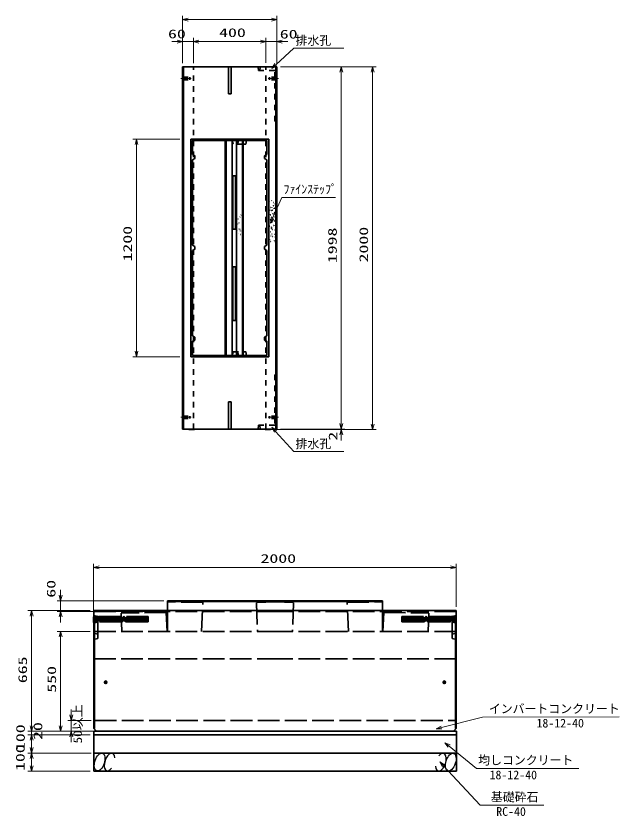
# Model space of a CAD drawing. Units: millimetres on the paper. Extents: x 15 to 1219, y 10 to 859.
# Drawn here: x 311.7 to 478, y 454.3 to 674.8 of the extents above; entities that cross this region are included whole.
import ezdxf
from ezdxf.enums import TextEntityAlignment as Align

# ---------------------------------------------------------------- set-up
doc = ezdxf.new("R2010")
doc.units = ezdxf.units.MM
for name, pattern in [('DASHED', [7.5, 6, -1.5]), ('USER1', [3, 1.5, -1.5]), ('USER2', [18.5, 12, -1.5, 3.5, -1.5])]:
    doc.linetypes.add(name, pattern=pattern)
for name, color, linetype, lineweight in [('D-BMK（構造物基準線）', 2, 'USER2', 18), ('D-STR-DIM（寸法）', 7, 'Continuous', 13), ('D-STR-HTXT(均しCON-旗)', 7, 'Continuous', 13), ('D-STR-HTXT(基礎砕石-旗)', 7, 'Continuous', 13), ('D-STR-HTXT（WS-旗）', 7, 'Continuous', 13), ('D-STR-HTXT（旗上げ）', 7, 'Continuous', 13), ('D-STR-STRF(グリ)', 7, 'Continuous', 25), ('D-STR（構造物）', 1, 'Continuous', 35)]:
    doc.layers.add(name, color=color, linetype=linetype, lineweight=lineweight)
doc.styles.add('ＭＳ ゴシック', font='')
doc.styles.get('ＭＳ ゴシック').set_extended_font_data('MS Gothic')

# ---------------------------------------------------------------- blocks, each defined once
blk = doc.blocks.new('_Open30')
at = {"color": 7, "linetype": 'Continuous', "lineweight": 13}
for p, q in [((-1, 0.2679), (0, 0)), ((0, 0), (-1, -0.2679)), ((0, 0), (-1, 0))]:
    blk.add_line(p, q, dxfattribs=at)

msp = doc.modelspace()

# ---------------------------------------------------------------- linework, layer by layer
at = {"layer": 'D-BMK（構造物基準線）'}
for p, q in [((357.169, 657.554), (360.018, 657.554)), ((381.244, 657.554), (384.093, 657.554)), ((357.169, 564.154), (360.018, 564.154)), ((384.093, 564.154), (381.244, 564.154))]:
    msp.add_line(p, q, dxfattribs=at)
at = {"layer": 'D-STR-DIM（寸法）'}
for p, q in [((357.631, 661.804), (357.631, 674.781)), ((359.131, 673.781), (382.131, 673.781)), ((383.631, 668.761), (383.631, 674.781)), ((357.631, 661.804), (357.631, 668.73)), ((360.631, 661.804), (360.631, 668.73)), ((360.631, 661.855), (360.631, 668.73)), ((380.631, 661.834), (380.631, 668.73)), ((380.631, 661.834), (380.631, 668.73)), ((383.631, 661.804), (383.631, 668.73)), ((356.131, 667.73), (354.631, 667.73)), ((357.631, 667.73), (360.631, 667.73)), ((362.131, 667.73), (379.131, 667.73)), ((362.131, 667.73), (363.631, 667.73)), ((379.131, 667.73), (377.631, 667.73)), ((380.631, 667.73), (383.631, 667.73)), ((385.131, 667.73), (386.631, 667.73)), ((384.631, 660.804), (402.42, 660.804)), ((400.982, 660.804), (411.059, 660.804)), ((401.42, 562.404), (401.42, 659.304)), ((410.059, 562.304), (410.059, 659.304)), ((356.881, 640.854), (343.917, 640.854)), ((344.917, 582.354), (344.917, 639.354)), ((356.881, 580.854), (343.917, 580.854)), ((401.42, 562.404), (401.42, 563.904)), ((383.381, 560.804), (402.42, 560.804)), ((384.631, 560.904), (402.42, 560.904)), ((384.631, 560.904), (402.42, 560.904)), ((399.982, 560.804), (411.059, 560.804)), ((401.42, 560.904), (401.42, 560.804)), ((401.42, 559.304), (401.42, 557.804)), ((326.942, 482.109), (326.942, 483.609)), ((315.983, 479.109), (315.983, 480.609)), ((332.38, 480.609), (325.942, 480.609)), ((326.942, 480.609), (326.942, 477.609)), ((332.18, 477.609), (314.983, 477.609)), ((332.18, 476.609), (314.983, 476.609)), ((332.18, 476.609), (314.983, 476.609)), ((315.983, 477.609), (315.983, 476.609)), ((331.38, 477.609), (325.942, 477.609)), ((315.983, 475.109), (315.983, 473.609)), ((315.983, 475.109), (315.983, 473.109)), ((326.942, 476.109), (326.942, 474.609)), ((332.18, 471.609), (314.983, 471.609)), ((332.38, 471.609), (314.983, 471.609)), ((315.983, 470.109), (315.983, 468.109)), ((332.18, 466.609), (314.983, 466.609))]:
    msp.add_line(p, q, dxfattribs=at)
at = {"layer": 'D-STR-HTXT(均しCON-旗)'}
msp.add_lwpolyline([(466.937, 467.299), (438.729, 467.299), (431.171, 473.512)], dxfattribs=at)
at = {"layer": 'D-STR-HTXT(基礎砕石-旗)'}
msp.add_lwpolyline([(457.252, 457.219), (439.681, 457.219), (429.591, 468.085)], dxfattribs=at)
at = {"layer": 'D-STR-HTXT（WS-旗）'}
for points in [[(402.085, 665.95), (388.296, 665.95), (383.339, 661.361)], [(402.085, 554.755), (388.296, 554.755), (383.249, 560.288)]]:
    msp.add_lwpolyline(points, dxfattribs=at)
at = {"layer": 'D-STR-HTXT（旗上げ）'}
for points in [[(399.803, 624.762), (384.974, 624.762), (382.474, 619.012)], [(478.014, 481.58), (440.38, 481.532), (429.017, 478.668)]]:
    msp.add_lwpolyline(points, dxfattribs=at)
at = {"layer": 'D-STR-STRF(グリ)'}
for centre, major_axis in [((334.756, 469.132), (0.79, 2.421)), ((431.605, 469.085), (-0.79, -2.421))]:
    msp.add_ellipse(centre, major_axis=major_axis, ratio=0.5139, dxfattribs=at)
for centre, start_param, end_param in [((337.496, 469.132), 5.3575563, 10.3750652), ((428.864, 469.085), 2.2159636, 7.2334726)]:
    msp.add_ellipse(centre, major_axis=(0.79, 2.421), ratio=0.5139, start_param=start_param, end_param=end_param, dxfattribs=at)
at = {"layer": 'D-STR（構造物）'}
for p, q in [((357.631, 560.904), (357.631, 660.804)), ((357.631, 660.804), (383.631, 660.804)), ((357.881, 560.904), (357.881, 660.804)), ((370.256, 660.804), (370.256, 653.304)), ((371.006, 660.804), (371.006, 653.304)), ((383.381, 560.904), (383.381, 660.804)), ((383.631, 560.904), (383.631, 660.804)), ((371.006, 653.304), (370.256, 653.304)), ((381.381, 640.854), (359.881, 640.854)), ((359.881, 640.854), (359.881, 580.854)), ((369.399, 640.479), (369.399, 581.229)), ((369.649, 640.479), (369.649, 581.229)), ((371.269, 640.479), (371.269, 581.229)), ((372.519, 640.479), (372.519, 581.229)), ((380.881, 640.479), (372.534, 640.479)), ((374.138, 640.479), (374.138, 581.229)), ((374.388, 640.479), (374.388, 581.229)), ((380.881, 636.606), (380.881, 640.479)), ((381.381, 580.854), (381.381, 640.854)), ((380.881, 636.606), (380.252, 636.243)), ((380.252, 636.243), (380.252, 635.469)), ((380.252, 635.469), (380.881, 635.106)), ((360.381, 635.106), (360.381, 611.604)), ((380.881, 611.604), (380.881, 635.106)), ((381.399, 622.852), (381.452, 622.799)), ((381.452, 622.799), (381.505, 622.852)), ((381.513, 623.706), (381.585, 623.687)), ((381.879, 621.979), (381.805, 621.992)), ((382.139, 623.881), (382.196, 623.93)), ((382.196, 623.93), (382.244, 623.872)), ((382.218, 621.908), (382.244, 621.978)), ((382.698, 622.443), (382.625, 622.424)), ((382.678, 622.515), (382.698, 622.443)), ((382.714, 623.375), (382.789, 623.375)), ((383.062, 622.991), (383.115, 623.044)), ((383.115, 623.044), (383.168, 622.991)), ((373.74, 619.878), (373.759, 619.951)), ((374.213, 620.461), (374.16, 620.514)), ((374.188, 619.754), (374.253, 619.791)), ((374.213, 620.461), (374.266, 620.514)), ((381.662, 621.306), (381.601, 621.263)), ((381.662, 621.306), (381.705, 621.245)), ((381.773, 619.893), (381.848, 619.893)), ((381.792, 620.063), (381.779, 620.137)), ((382.096, 621.13), (382.157, 621.173)), ((382.205, 620.702), (382.13, 620.709)), ((382.157, 621.173), (382.2, 621.111)), ((382.427, 621.232), (382.494, 621.264)), ((382.549, 620.286), (382.5, 620.343)), ((382.659, 620.228), (382.598, 620.185)), ((382.703, 620.167), (382.659, 620.228)), ((382.815, 621.606), (382.828, 621.679)), ((382.828, 621.679), (382.902, 621.666)), ((382.951, 620.176), (382.877, 620.189)), ((382.938, 620.102), (382.951, 620.176)), ((382.942, 620.554), (382.98, 620.619)), ((382.98, 620.619), (383.044, 620.581)), ((383.01, 621.806), (383.071, 621.849)), ((383.071, 621.849), (383.114, 621.787)), ((372.952, 618.756), (372.959, 618.831)), ((373.17, 617.72), (373.202, 617.788)), ((373.431, 619.371), (373.505, 619.378)), ((374.206, 618.664), (374.238, 618.596)), ((381.623, 618.174), (381.585, 618.109)), ((381.786, 618.555), (381.859, 618.575)), ((381.859, 618.575), (381.839, 618.647)), ((382.017, 619.371), (381.944, 619.352)), ((382.045, 617.818), (382.032, 617.744)), ((382.179, 619.334), (382.241, 619.291)), ((382.241, 619.291), (382.198, 619.23)), ((382.3, 618.008), (382.239, 617.965)), ((382.3, 618.008), (382.343, 617.947)), ((382.86, 619.378), (382.934, 619.391)), ((382.99, 618.323), (382.916, 618.31)), ((382.934, 619.391), (382.947, 619.318)), ((383.003, 618.25), (382.99, 618.323)), ((383.232, 618.153), (383.171, 618.196)), ((383.189, 618.091), (383.232, 618.153)), ((372.802, 617.418), (372.749, 617.471)), ((372.809, 615.592), (372.783, 615.522)), ((373.263, 616.057), (373.244, 616.129)), ((373.447, 615.969), (373.382, 615.931)), ((373.447, 615.969), (373.485, 615.904)), ((373.571, 615.5), (373.624, 615.553)), ((381.626, 616.351), (381.551, 616.357)), ((381.613, 616.765), (381.67, 616.813)), ((381.67, 616.813), (381.622, 616.871)), ((381.774, 615.304), (381.849, 615.304)), ((382.159, 616.207), (382.087, 616.187)), ((382.18, 616.58), (382.107, 616.599)), ((382.179, 616.134), (382.159, 616.207)), ((382.16, 616.508), (382.18, 616.58)), ((382.346, 615.849), (382.403, 615.897)), ((382.403, 615.897), (382.355, 615.954)), ((382.741, 617.021), (382.802, 617.064)), ((382.802, 617.064), (382.845, 617.002)), ((383.094, 617.011), (383.081, 616.937)), ((383.099, 615.815), (383.092, 615.74)), ((373.028, 614.946), (373.06, 614.878)), ((373.551, 614.521), (373.609, 614.57)), ((373.609, 614.57), (373.657, 614.512)), ((374.187, 615.008), (374.207, 615.08)), ((381.57, 613.147), (381.623, 613.094)), ((381.833, 614.525), (381.765, 614.557)), ((381.941, 614.167), (382.016, 614.161)), ((382.016, 614.161), (382.009, 614.086)), ((382.286, 614.696), (382.213, 614.715)), ((382.286, 614.696), (382.266, 614.623)), ((382.509, 614.013), (382.452, 613.965)), ((382.461, 614.07), (382.509, 614.013)), ((382.87, 614.694), (382.877, 614.768)), ((383.066, 614.541), (383.018, 614.598)), ((383.199, 613.856), (383.205, 613.93)), ((380.881, 611.604), (380.252, 611.24)), ((380.252, 611.24), (380.252, 610.467)), ((381.872, 612.673), (381.94, 612.641)), ((381.94, 612.641), (381.908, 612.573)), ((382.976, 612.81), (382.983, 612.884)), ((383.115, 612.609), (383.172, 612.657)), ((383.172, 612.657), (383.124, 612.714)), ((360.381, 610.104), (360.381, 586.601)), ((380.252, 610.467), (380.881, 610.104)), ((380.881, 586.601), (380.881, 610.104)), ((380.881, 586.601), (380.252, 586.238)), ((380.252, 586.238), (380.252, 585.464)), ((380.252, 585.464), (380.881, 585.101)), ((380.881, 581.229), (380.881, 585.101)), ((359.881, 580.854), (381.381, 580.854)), ((372.534, 581.229), (380.881, 581.229)), ((370.256, 560.904), (370.256, 568.404)), ((370.256, 568.404), (371.006, 568.404)), ((371.006, 560.904), (371.006, 568.404)), ((357.631, 560.904), (383.631, 560.904)), ((359.381, 560.804), (359.281, 560.904)), ((360.881, 560.804), (359.381, 560.804)), ((360.881, 560.804), (360.981, 560.904)), ((380.381, 560.804), (380.281, 560.904)), ((380.381, 560.804), (381.881, 560.804)), ((381.881, 560.804), (381.981, 560.904)), ((353.505, 513.598), (353.505, 510.873)), ((383.13, 513.598), (353.505, 513.598)), ((353.505, 513.348), (383.13, 513.348)), ((383.13, 513.598), (412.755, 513.598)), ((412.755, 513.348), (383.13, 513.348)), ((412.755, 513.598), (412.755, 510.873)), ((333.18, 510.873), (383.13, 510.873)), ((333.18, 478.359), (333.18, 510.873)), ((433.08, 510.873), (383.13, 510.873)), ((433.08, 478.359), (433.08, 510.873)), ((333.09, 509.126), (333.185, 509.221)), ((333.09, 509.126), (333.09, 507.626)), ((333.09, 507.626), (333.185, 507.531)), ((333.34, 507.418), (333.34, 478.359)), ((432.92, 507.418), (432.92, 478.359)), ((335.98, 491.12), (336.88, 491.12)), ((336.43, 491.57), (336.43, 490.67)), ((430.28, 491.12), (429.38, 491.12)), ((429.83, 491.57), (429.83, 490.67)), ((333.18, 478.359), (333.93, 477.609)), ((433.18, 477.609), (333.18, 477.609)), ((333.18, 477.609), (333.18, 476.609)), ((333.18, 476.609), (433.18, 476.609)), ((333.18, 476.609), (433.18, 476.609)), ((333.18, 476.609), (333.18, 471.609)), ((383.13, 477.609), (333.93, 477.609)), ((383.13, 477.609), (432.33, 477.609)), ((433.08, 478.359), (432.33, 477.609)), ((433.18, 477.609), (433.18, 476.609)), ((433.18, 476.609), (433.18, 471.609)), ((333.18, 471.609), (433.18, 471.609)), ((333.18, 471.609), (333.18, 466.609)), ((333.18, 471.609), (433.18, 471.609)), ((433.18, 471.609), (433.18, 466.609)), ((333.18, 466.609), (433.18, 466.609))]:
    msp.add_line(p, q, dxfattribs=at)
at = {"layer": 'D-STR（構造物）', "linetype": 'USER1'}
for p, q in [((360.631, 560.904), (360.631, 660.804)), ((378.599, 659.754), (378.518, 660.804)), ((383.056, 659.754), (378.599, 659.754)), ((378.965, 659.754), (379.038, 660.804)), ((380.631, 560.904), (380.631, 660.804)), ((383.056, 645.804), (383.056, 659.754)), ((357.631, 657.904), (359.631, 657.904)), ((357.631, 657.204), (359.631, 657.204)), ((359.631, 657.204), (359.631, 657.904)), ((383.631, 657.904), (381.631, 657.904)), ((381.631, 657.204), (381.631, 657.904)), ((383.631, 657.204), (381.631, 657.204)), ((383.056, 645.804), (383.631, 645.804)), ((372.814, 639.479), (373.064, 640.479)), ((373.064, 581.229), (372.814, 582.229)), ((383.056, 575.904), (383.631, 575.904)), ((383.056, 575.904), (383.056, 561.954)), ((357.631, 564.504), (359.631, 564.504)), ((357.631, 563.804), (359.631, 563.804)), ((359.631, 564.504), (359.631, 563.804)), ((383.631, 564.504), (381.631, 564.504)), ((381.631, 564.504), (381.631, 563.804)), ((383.631, 563.804), (381.631, 563.804)), ((378.599, 561.954), (378.518, 560.904)), ((383.056, 561.954), (378.599, 561.954)), ((378.965, 561.954), (379.038, 560.904))]:
    msp.add_line(p, q, dxfattribs=at)
at = {"layer": 'D-STR（構造物）', "lineweight": 13}
for p, q in [((333.09, 510.126), (333.09, 523.773)), ((334.59, 522.773), (431.58, 522.773)), ((433.08, 511.873), (433.08, 523.773)), ((323.999, 515.098), (323.999, 516.598)), ((352.505, 513.598), (322.999, 513.598)), ((323.999, 513.598), (323.999, 510.623)), ((332.18, 510.873), (314.983, 510.873)), ((352.505, 510.623), (322.999, 510.623)), ((315.983, 509.373), (315.983, 479.109)), ((323.999, 509.123), (323.999, 507.623)), ((332.18, 505.12), (322.999, 505.12)), ((323.999, 503.62), (323.999, 479.109)), ((332.93, 477.609), (314.983, 477.609)), ((332.93, 477.609), (322.999, 477.609))]:
    msp.add_line(p, q, dxfattribs=at)
at = {"layer": 'D-STR（構造物）', "linetype": 'DASHED'}
for p, q in [((363.205, 513.07), (353.505, 513.307)), ((362.886, 505.104), (363.205, 513.07)), ((383.13, 513.312), (378.005, 513.07)), ((378.006, 513.044), (378.325, 505.109)), ((383.13, 513.312), (388.255, 513.07)), ((388.254, 513.044), (387.936, 505.109)), ((403.055, 513.07), (412.755, 513.307)), ((403.375, 505.104), (403.055, 513.07)), ((333.18, 510.623), (383.13, 510.623)), ((333.18, 509.526), (334.23, 509.273)), ((353.13, 510.375), (340.68, 510.121)), ((340.68, 510.121), (340.916, 505.12)), ((353.13, 510.375), (353.395, 505.12)), ((353.505, 510.873), (353.505, 505.12)), ((433.08, 510.623), (383.13, 510.623)), ((412.755, 510.873), (412.755, 505.12)), ((413.13, 510.375), (412.865, 505.12)), ((413.13, 510.375), (425.58, 510.121)), ((425.58, 510.121), (425.344, 505.12)), ((433.08, 509.526), (432.03, 509.273)), ((333.179, 509.023), (333.858, 509.363)), ((335.679, 509.273), (333.179, 508.023)), ((334.679, 509.273), (333.179, 508.523)), ((333.179, 507.523), (336.679, 509.273)), ((333.179, 509.273), (336.179, 507.773)), ((333.179, 508.773), (335.179, 507.773)), ((333.179, 508.273), (334.179, 507.773)), ((333.18, 507.446), (334.23, 507.773)), ((337.179, 507.773), (334.132, 509.297)), ((348.18, 507.773), (334.229, 507.773)), ((348.18, 509.273), (334.23, 509.273)), ((334.23, 503.197), (334.23, 507.773)), ((334.679, 507.773), (337.679, 509.273)), ((338.179, 507.773), (335.179, 509.273)), ((335.679, 507.773), (338.679, 509.273)), ((336.179, 509.273), (339.179, 507.773)), ((339.679, 509.273), (336.679, 507.773)), ((337.179, 509.273), (340.179, 507.773)), ((340.679, 509.273), (337.679, 507.773)), ((338.179, 509.273), (341.179, 507.773)), ((341.679, 509.273), (338.679, 507.773)), ((339.179, 509.273), (342.179, 507.773)), ((339.679, 507.773), (342.679, 509.273)), ((343.179, 507.773), (340.179, 509.273)), ((340.679, 507.773), (343.679, 509.273)), ((344.179, 507.773), (341.179, 509.273)), ((341.679, 507.773), (344.679, 509.273)), ((342.179, 509.273), (345.179, 507.773)), ((342.679, 507.773), (345.679, 509.273)), ((343.179, 509.273), (346.179, 507.773)), ((346.679, 509.273), (343.679, 507.773)), ((344.179, 509.273), (347.179, 507.773)), ((347.679, 509.273), (344.679, 507.773)), ((345.179, 509.273), (348.18, 507.772)), ((345.679, 507.773), (348.18, 509.023)), ((348.18, 508.272), (346.179, 509.273)), ((346.679, 507.773), (348.18, 508.523)), ((348.18, 508.772), (347.179, 509.273)), ((347.679, 507.773), (348.18, 508.023)), ((348.18, 507.773), (348.18, 509.273)), ((418.08, 507.773), (418.08, 509.273)), ((418.08, 509.273), (432.03, 509.273)), ((421.081, 509.273), (418.08, 507.772)), ((418.08, 508.272), (420.081, 509.273)), ((418.08, 508.772), (419.081, 509.273)), ((420.581, 507.773), (418.08, 509.023)), ((419.581, 507.773), (418.08, 508.523)), ((418.581, 507.773), (418.08, 508.023)), ((418.08, 507.773), (432.031, 507.773)), ((418.581, 509.273), (421.581, 507.773)), ((422.081, 509.273), (419.081, 507.773)), ((419.581, 509.273), (422.581, 507.773)), ((423.081, 509.273), (420.081, 507.773)), ((423.581, 507.773), (420.581, 509.273)), ((424.081, 509.273), (421.081, 507.773)), ((424.581, 507.773), (421.581, 509.273)), ((422.081, 507.773), (425.081, 509.273)), ((425.581, 507.773), (422.581, 509.273)), ((423.081, 507.773), (426.081, 509.273)), ((426.581, 507.773), (423.581, 509.273)), ((427.081, 509.273), (424.081, 507.773)), ((424.581, 509.273), (427.581, 507.773)), ((428.081, 509.273), (425.081, 507.773)), ((425.581, 509.273), (428.581, 507.773)), ((429.081, 509.273), (426.081, 507.773)), ((426.581, 509.273), (429.581, 507.773)), ((430.081, 509.273), (427.081, 507.773)), ((430.581, 507.773), (427.581, 509.273)), ((428.081, 507.773), (431.081, 509.273)), ((431.581, 507.773), (428.581, 509.273)), ((429.081, 507.773), (432.129, 509.297)), ((433.081, 507.523), (429.581, 509.273)), ((433.081, 509.273), (430.081, 507.773)), ((430.581, 509.273), (433.081, 508.023)), ((433.081, 508.773), (431.081, 507.773)), ((431.581, 509.273), (433.081, 508.523)), ((433.08, 507.446), (432.03, 507.773)), ((432.03, 503.197), (432.03, 507.773)), ((433.081, 508.273), (432.081, 507.773)), ((433.081, 509.023), (432.402, 509.363)), ((333.18, 505.12), (383.13, 505.12)), ((433.08, 505.12), (383.13, 505.12)), ((334.23, 504.394), (333.18, 504.663)), ((333.18, 502.929), (334.23, 503.197)), ((432.03, 504.394), (433.08, 504.663)), ((433.08, 502.929), (432.03, 503.197)), ((333.18, 497.62), (383.13, 497.62)), ((433.08, 497.62), (383.13, 497.62)), ((333.38, 480.609), (433.18, 480.609))]:
    msp.add_line(p, q, dxfattribs=at)
at = {"layer": 'D-STR（構造物）'}
for points in [[(372.519, 640.479), (360.381, 640.479), (360.381, 636.606)], [(360.381, 636.606), (361.01, 636.243), (361.01, 635.469), (360.381, 635.106)], [(360.381, 611.604), (361.01, 611.24), (361.01, 610.467)], [(360.381, 611.604), (361.01, 611.24), (361.01, 610.467), (360.381, 610.104)], [(360.381, 585.101), (361.01, 585.464), (361.01, 586.238), (360.381, 586.601)], [(360.381, 585.101), (360.381, 581.229), (372.519, 581.229)]]:
    msp.add_lwpolyline(points, dxfattribs=at)
at = {"layer": 'D-STR（構造物）', "linetype": 'USER1'}
for points in [[(374.309, 639.479), (371.577, 639.479), (371.309, 640.48)], [(371.309, 581.227), (371.577, 582.229), (374.309, 582.229)]]:
    msp.add_lwpolyline(points, dxfattribs=at)
at = {"layer": 'D-STR（構造物）'}
for points in [[(374.267, 640.479), (374.309, 639.479), (375.046, 639.479), (375.297, 640.479)], [(371.519, 615.979), (372.269, 615.979), (372.269, 630.729), (371.519, 630.729)], [(372.269, 590.879), (372.269, 605.629), (371.519, 605.629), (371.519, 590.879)], [(374.309, 582.229), (374.267, 581.229), (375.297, 581.229), (375.046, 582.229)]]:
    msp.add_lwpolyline(points, close=True, dxfattribs=at)
for centre, radius in [((336.43, 491.12), 0.35), ((336.43, 491.12), 0.3), ((429.83, 491.12), 0.35), ((429.83, 491.12), 0.3)]:
    msp.add_circle(centre, radius, dxfattribs=at)

# ---------------------------------------------------------------- block references
at = {"layer": 'D-STR-DIM（寸法）', "xscale": 1.5, "yscale": 1.5}
for p, rotation in [((357.631, 673.781), 180), ((360.631, 667.73), 180), ((360.631, 667.73), 180), ((383.631, 667.73), 180), ((401.42, 660.804), 90), ((410.059, 660.804), 90), ((344.917, 640.854), 90), ((344.917, 580.854), 270), ((401.42, 560.904), 270), ((401.42, 560.904), 270), ((401.42, 560.804), 90), ((410.059, 560.804), 270), ((326.942, 480.609), 270), ((315.983, 477.609), 270), ((315.983, 476.609), 90), ((315.983, 476.609), 90), ((326.942, 477.609), 90), ((315.983, 471.609), 270), ((315.983, 471.609), 90), ((315.983, 466.609), 270)]:
    msp.add_blockref('_Open30', p, dxfattribs=dict(at, rotation=rotation))
for p in [(383.631, 673.781), (357.631, 667.73), (380.631, 667.73), (380.631, 667.73)]:
    msp.add_blockref('_Open30', p, dxfattribs=at)
at = {"layer": 'D-STR-HTXT(均しCON-旗)', "xscale": 1.5, "yscale": 1.5, "rotation": 140.57786}
msp.add_blockref('_Open30', (430.012, 474.465), dxfattribs=at)
at = {"layer": 'D-STR-HTXT(基礎砕石-旗)', "xscale": 1.5, "yscale": 1.5, "rotation": 132.88015}
msp.add_blockref('_Open30', (428.57, 469.185), dxfattribs=at)
at = {"layer": 'D-STR-HTXT（WS-旗）', "xscale": 1.5, "yscale": 1.5}
for p, rotation in [((382.238, 660.342), 222.78711), ((382.238, 561.396), 132.37661)]:
    msp.add_blockref('_Open30', p, dxfattribs=dict(at, rotation=rotation))
at = {"layer": 'D-STR-HTXT（旗上げ）', "xscale": 1.5, "yscale": 1.5}
for p, rotation in [((381.876, 617.636), 246.50838), ((427.563, 478.301), 194.1476)]:
    msp.add_blockref('_Open30', p, dxfattribs=dict(at, rotation=rotation))
at = {"layer": 'D-STR（構造物）', "xscale": 1.5, "yscale": 1.5}
for p, rotation in [((333.09, 522.773), 180), ((323.999, 513.598), 270), ((315.983, 510.873), 90), ((323.999, 510.623), 90), ((323.999, 505.12), 90), ((315.983, 477.609), 270), ((323.999, 477.609), 270)]:
    msp.add_blockref('_Open30', p, dxfattribs=dict(at, rotation=rotation))
msp.add_blockref('_Open30', (433.08, 522.773), dxfattribs=at)

# ---------------------------------------------------------------- texts
at = {"layer": 'D-STR-DIM（寸法）', "style": 'ＭＳ ゴシック', "width": 1.5}
for s, p in [('60', (353.616, 667.919)), ('400', (367.714, 668.268)), ('60', (384.45, 667.854))]:
    msp.add_text(s, height=2.405, dxfattribs=at).set_placement(p, align=Align.BOTTOM_LEFT)
at = {"layer": 'D-STR-DIM（寸法）', "style": 'ＭＳ ゴシック'}
for s, width, p in [('1200', 1.5, (344.38, 607.104)), ('1998', 1.5, (400.882, 606.645)), ('2000', 1.5, (409.522, 606.845)), ('2', 1.5, (401.057, 557.716)), ('50以上', 1.1, (330.617, 474.253)), ('100', 1.5, (314.836, 472.162)), ('20', 1.5, (319.654, 475.221)), ('100', 1.5, (314.783, 466.659))]:
    msp.add_text(s, height=2.405, rotation=90, dxfattribs=dict(at, width=width)).set_placement(p, align=Align.BOTTOM_LEFT)
at = {"layer": 'D-STR-HTXT(均しCON-旗)', "style": 'ＭＳ ゴシック'}
for s, p in [('均しコンクリート', (439.176, 467.709)), ('18-12-40', (442.31, 463.648))]:
    msp.add_text(s, height=2.405, dxfattribs=at).set_placement(p, align=Align.BOTTOM_LEFT)
at = {"layer": 'D-STR-HTXT(基礎砕石-旗)', "style": 'ＭＳ ゴシック'}
for s, p in [('基礎砕石', (442.664, 457.554)), ('RC-40', (444.152, 453.568))]:
    msp.add_text(s, height=2.405, dxfattribs=at).set_placement(p, align=Align.BOTTOM_LEFT)
at = {"layer": 'D-STR-HTXT（WS-旗）', "style": 'ＭＳ ゴシック'}
for p in [(388.777, 666.102), (388.777, 554.907)]:
    msp.add_text('排水孔', height=2.405, dxfattribs=at).set_placement(p, align=Align.BOTTOM_LEFT)
at = {"layer": 'D-STR-HTXT（旗上げ）', "style": 'ＭＳ ゴシック'}
for s, p in [('ﾌｧｲﾝｽﾃｯﾌﾟ', (385.453, 625.087)), ('インバートコンクリート', (442.11, 481.876)), ('18-12-40', (455.253, 477.929))]:
    msp.add_text(s, height=2.405, dxfattribs=at).set_placement(p, align=Align.BOTTOM_LEFT)
at = {"layer": 'D-STR（構造物）', "style": 'ＭＳ ゴシック', "width": 1.5}
msp.add_text('2000', height=2.405, dxfattribs=at).set_placement((379.127, 523.31), align=Align.BOTTOM_LEFT)
for s, p in [('60', (323.292, 514.422)), ('665', (315.445, 490.861)), ('550', (323.462, 488.24))]:
    msp.add_text(s, height=2.405, rotation=90, dxfattribs=at).set_placement(p, align=Align.BOTTOM_LEFT)

doc.saveas('drawing.dxf')
